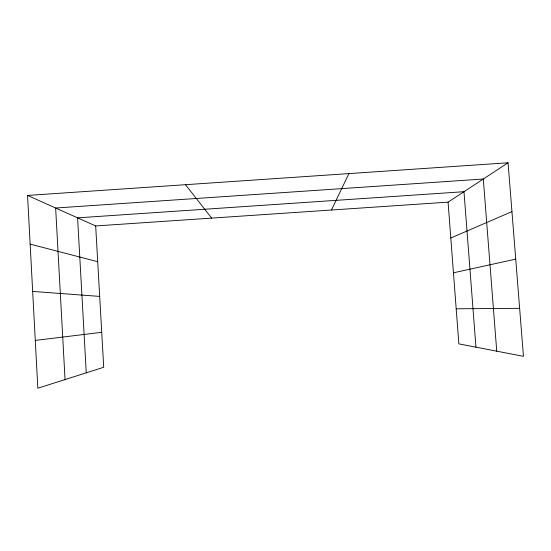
<?xml version="1.0" encoding="UTF-8"?>
<svg xmlns="http://www.w3.org/2000/svg" width="551" height="551" viewBox="0 0 551 551"><rect width="100%" height="100%" fill="white"/><g stroke="black" fill="none" stroke-linecap="round" stroke-linejoin="round"><path stroke-width="0.83" d="M331.461 210.021L348.9 173.593M448.073 202.141L508.063 162.779L523.45 356.318L458.859 343.879L448.073 202.141L95.674 225.951L27.55 195.433L37.826 388.221L103.719 367.276L95.674 225.951M450.801 237.998L511.948 211.632M453.452 272.807L515.722 259.135M35.278 340.415L101.728 332.308M27.55 195.433L508.063 162.779M456.187 308.801L519.634 308.326M32.667 291.417L99.683 296.41M30.147 244.107L97.706 261.704M185.522 184.695L211.646 218.113M496.74 351.173L483.303 179.027L55.644 208.023L65.046 379.57M475.954 347.171L463.983 191.7L77.588 217.845L86.259 372.827"/></g></svg>
